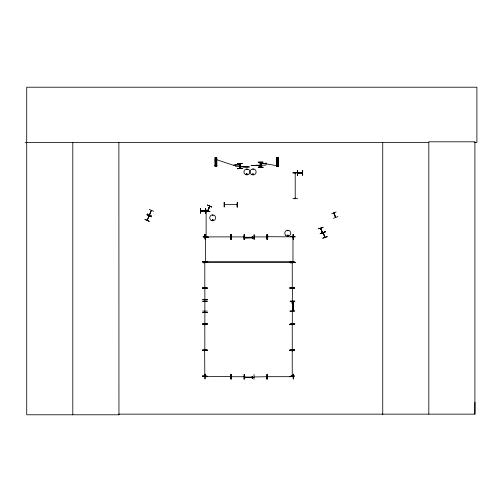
<?xml version="1.0" encoding="UTF-8"?>
<svg xmlns="http://www.w3.org/2000/svg" width="502" height="502" viewBox="0 0 502 502"><rect width="100%" height="100%" fill="white"/><g stroke="black" fill="none" stroke-linecap="round" stroke-linejoin="round"><path stroke-width="0.75" d="M474.553 142.436L476.9 142.436L476.9 87.216L26.719 87.216L26.719 414.784L118.949 414.784L118.886 414.144L474.898 414.144L474.967 402.297M245.12 237.666L245.108 237.239L253.083 237.295L253.077 237.716L245.139 237.741M291.976 303.089L291.982 302.599M292.045 303.126L292.051 302.568M292.377 303.108L292.384 302.587M292.603 303.082L292.61 302.618M293.331 303.045L293.337 302.518M293.664 303.064L293.67 302.505M323.526 233.204C322.918 231.968 325.334 238.136 324.97 236.818M335.712 217.278L335.587 216.971M320.734 228.372L322.347 232.79L320.715 228.247M205.356 236.944L205.356 237.358L205.381 236.844M205.594 236.938L205.55 237.371L205.682 236.712M204.866 262.527L204.647 262.094M205.381 262.527L205.374 261.994M204.59 287.351L204.81 287.734L204.81 262.094M295.396 173.504L295.371 172.983M295.17 198.641L295.371 198.139L295.396 198.66M295.396 198.572L295.182 198.202M292.045 262.195L292.051 262.615L292.07 262.094M292.271 262.126L292.264 262.615L292.239 262.094M292.264 287.772L292.239 261.686L206.799 261.686L206.799 262.621L292.264 262.527M292.283 324.813L292.239 324.33L292.264 349.919M292.271 350.415L292.076 350.917L292.07 350.39M292.051 375.609L292.07 376.073M212.942 215.383L212.503 215.132L212.898 215.433M213.105 220.158C212.214 218.364 212.246 221.733 213.105 219.939M246.451 174.037C247.455 175.593 247.21 172.995 246.595 173.849M246.576 174.156C247.436 173.077 247.053 175.323 246.626 174.081M252.631 174.156C253.843 172.751 253.353 175.537 252.682 174.269M253.334 169.425C252.481 170.209 253.278 168.44 253.265 169.588M252.782 174.068L253.328 174.382L252.958 173.905M287.445 235.419C288.305 234.34 287.922 236.586 287.495 235.344M207.684 210.595L209.71 206.278M209.453 206.655L209.478 206.14M209.641 206.316L207.935 210.708M206.102 211.524L206.127 211.907M206.309 211.894L206.291 211.424M206.096 236.68L206.127 237.063L206.316 236.68M204.621 262.195L204.841 262.527M205.349 262.094L205.544 262.527M204.615 287.351L204.628 287.721M204.615 349.587L204.835 350.007L204.847 349.517M204.621 350.484L204.816 350.917L204.81 350.383M204.835 349.919L204.81 324.33M204.615 375.64L204.835 375.973M292.779 236.944L292.785 237.308M292.992 237.308L292.967 236.888L292.967 262.477L292.785 262.063M292.986 262.464L292.967 261.994M292.252 287.715L292.258 287.351M292.045 350.484L292.057 350.854M293.224 301.539L293.061 302.047M207.702 210.545L207.828 210.181M239.655 165.898L240.188 165.898M205.437 209.98L209.899 211.744M209.635 206.19L207.884 210.602M208.386 209.623L209.259 207.458M204.866 288.317L204.866 323.734M292.283 300.893L292.478 288.292M224.35 204.565L236.975 204.521M231.491 236.913L243.878 236.906M266.92 236.938L254.156 236.906M266.92 376.738L254.326 376.946M212.973 220.209C212.766 218.847 211.976 220.987 212.967 220.121M287.546 230.556L287.96 230.87L287.602 230.518M288.173 235.651C287.834 233.832 286.862 236.492 288.079 235.72M260.871 164.938C260.168 163.734 260.902 165.484 260.362 164.97M245.032 377.46L244.505 377.667M146.942 214.668L151.328 216.607M147.312 213.814L151.686 215.791M148.912 215.891L147.255 220.29L149.163 215.916M151.504 210.394L149.609 214.762M153.625 211.329L149.238 209.384M206.121 236.58L206.127 237.063L206.127 211.474M206.316 237.101L206.316 236.593M204.621 262.107L204.628 262.565M204.647 350.39L204.81 376.023M292.798 261.994L292.804 262.527M292.992 262.515L293.017 262.094M292.264 350.904L292.239 350.434L292.239 376.073M267.867 236.662L267.535 236.662M205.199 376.513L205.732 376.506M333.811 213.049L335.568 217.441M323.206 232.878L324.869 237.22M335.706 217.335L334.043 212.992M322.347 232.79L320.759 228.31L322.522 232.671M151.284 210.42L149.433 214.737M247.084 169.607L246.677 169.293L247.109 169.544M200.587 210.878L208.606 211.411L203.806 211.173M200.637 210.878L205.28 210.827M205.682 236.668L205.211 236.906M267.484 236.712L292.967 236.837M205.249 376.513L205.701 376.713M230.889 376.513L205.249 376.682L205.732 376.676M293.124 376.676L292.591 376.513L293.124 376.513M293.061 376.695L267.484 376.682M301.953 172.845L302.436 172.845M302.449 173.064L297.623 173.064L302.373 172.826M245.014 237.703L244.505 237.873M295.207 173.466L295.201 172.983M204.816 324.813L204.647 324.38L204.647 324.813M292.07 324.33L292.07 324.813M231.284 376.738L244.047 376.732M239.755 165.848L239.755 166.331M240.088 166.281L239.655 166.231M212.616 219.769L212.415 220.121M331.653 213.833L336.102 212.039M333.416 218.295L337.902 216.588M325.403 231.692L321.029 233.687L325.396 231.673M321.023 233.656L325.465 231.855M322.811 238.18L327.354 236.63L322.799 238.149M323.081 227.425L318.475 228.786L323.087 227.437M324.769 232.194L320.163 233.562L324.775 232.213M320.182 233.625L324.694 231.993M292.653 376.5L293.055 376.494M298.075 172.82L292.886 173.002M297.742 172.795L302.386 172.845M224.212 202.25L224.225 207.05L224.218 202.25M231.115 234.641L231.127 239.441L231.121 234.641M266.945 234.641L266.957 239.435L266.976 234.641M254.119 239.441L254.1 234.641L254.081 239.441M231.115 374.442L231.127 379.242L231.121 374.442M266.945 374.442L266.957 379.236L266.976 374.442M253.981 379.242L254.068 374.442M292.886 172.757L297.686 172.726M292.892 198.685L297.686 198.666M200.587 211.047L205.412 211.016M203.806 211.198L208.606 211.166M203.806 211.373L208.606 211.342M205.4 213.331L205.437 208.531M204.916 234.396L205.211 239.197L204.941 234.396M267.152 234.396L267.208 239.197M293.406 239.19L293.105 234.396L293.381 239.19M207.859 236.561L203.059 236.611M203.065 236.787L207.859 236.756M230.405 236.718L230.889 236.712M230.405 236.881L230.838 236.881L205.299 236.906M203.812 237.164L208.606 237.364L203.812 237.126M290.489 236.611L295.283 236.825L290.489 236.593M267.917 236.875L267.535 236.906M293.055 236.693L292.691 236.906M292.641 236.881L293.074 236.881M202.331 261.868L207.125 261.812M207.125 262.069L202.325 261.843M291.806 261.831L294.555 262.082L289.754 262.1L294.548 262.013M203.065 262.609L207.859 262.515L203.065 262.791M290.489 262.609L295.289 262.577M202.331 287.866L207.125 287.834M202.331 288.041L207.131 288.035M289.754 287.834L294.555 287.834M289.754 288.041L294.555 287.765L289.754 288.066M202.331 324.317L207.125 324.047L202.331 324.348M294.548 324.072L289.754 324.348L294.548 324.047M289.754 324.317L294.555 324.286M202.325 350.132L207.125 350.07M202.331 350.277L207.131 350.252M202.331 350.371L207.131 350.271M294.555 350.038L289.754 350.132L294.548 350.126M289.754 350.333L294.555 350.271M205.186 374.197L204.973 378.997L205.149 374.197M230.87 374.197L230.97 378.991M293.375 374.197L293.381 378.991M207.131 376.305L202.331 376.092L207.131 376.324M202.331 376.123L207.125 376.123M292.045 375.973L292.233 375.59M230.838 376.513L230.355 376.682L230.838 376.682M292.641 376.682L293.074 376.682M267.183 378.997L267.384 374.197L267.208 378.997M289.993 288.142L294.793 288.223M202.57 311.096L207.37 311.114M289.999 311.096L294.793 310.983L289.999 311.127M202.576 323.991L207.37 323.991M294.793 323.991L289.999 324.104L294.793 323.959M25.1 142.668L26.719 142.662M26.719 142.436L428.821 142.436M214.963 157.703L216.808 157.697L216.808 166.363L214.963 166.375L215.176 157.703M276.734 157.703L278.579 157.697L278.579 166.363L276.734 166.375L276.771 157.703M215.088 158.588L216.688 158.588M276.853 158.588L278.453 158.588M216.688 159.172L215.088 159.172L234.17 165.516M276.853 159.172L278.453 159.172M215.088 160.05L216.688 160.05M276.853 160.05L278.453 160.05M215.082 160.835L216.682 160.835M276.853 160.835L278.453 160.835M215.082 161.713L216.682 161.713M276.853 161.713L278.453 161.713M258.235 162.039L263.029 162.058M258.235 162.24L263.029 162.24M237.521 163.596L242.315 163.665M237.521 163.42L242.315 163.42M265.313 163.501L261.316 163.501L265.313 163.771M260.13 163.57L261.316 163.57M260.13 163.702L261.316 163.702M260.362 164.436L260.896 164.436M260.362 164.637L260.896 164.637M235.237 164.863L239.241 164.863L235.237 165.133M260.362 164.769L260.896 164.769M239.241 164.932L240.427 164.932M239.241 165.064L240.427 165.064M256.139 165.214L265.539 165.214M215.088 165.484L216.688 165.484M276.853 165.484L278.453 165.484M257.168 165.541L251.132 165.591L260.776 165.534M214.818 165.798L216.952 165.735M239.655 165.798L240.188 165.798M276.589 165.798L278.723 165.735M239.655 165.993L240.188 165.993M239.655 166.131L240.188 166.131M239.655 166.331L240.188 166.331M235.432 166.57L244.825 166.57M239.774 166.727L247.637 166.896M263.029 167.166L258.235 167.166L263.029 167.367M263.029 167.348L258.235 167.103M237.521 168.528L242.315 168.528M297.642 170.529L297.642 175.323M252.092 236.687L252.65 236.693M252.111 237.019L252.631 237.026M252.173 237.973L252.701 237.979M252.155 238.306L252.713 238.312M252.129 376.418L252.619 376.425M252.092 376.487L252.65 376.494M252.111 376.82L252.631 376.826M252.136 377.046L252.6 377.052M252.173 377.774L252.701 377.78M252.155 378.106L252.713 378.113M252.186 378.175L252.675 378.175M266.38 163.934L277.123 165.735M253.679 237.873L253.152 237.659M253.679 377.667L253.152 377.46M333.981 212.967L333.962 213.425M205.513 209.792L209.968 211.58M293.017 310.186L293.224 310.713M146.86 214.856L151.259 216.77M149.295 221.288L144.915 219.324L149.219 221.451M292.07 287.784L292.07 287.301M204.621 350.007L204.64 349.536L204.596 349.919M333.748 212.986L335.524 217.473M323.131 232.84L324.907 237.327M204.621 375.973L204.64 375.59M292.315 311.365L292.315 323.941M295.201 198.19L295.207 198.623L295.207 173.033M293.143 234.396L293.174 239.197M293.174 374.197L293.206 378.991M292.07 375.59L292.07 376.023M267.353 234.396L267.384 239.197M230.907 234.396L230.97 239.197M205.613 208.531L205.644 213.331M205.544 262.044L205.544 262.477L205.544 236.888M205.149 234.396L205.149 239.197M244.21 234.641L244.135 239.435M237.308 202.25L237.233 207.05M474.898 414.144L474.898 141.796L428.821 141.796L428.821 414.144M382.737 142.436L382.737 414.784M278.472 157.697L278.541 166.363M278.372 157.697L278.453 166.363M278.328 157.697L278.334 166.363M278.233 157.697L278.02 166.363M277.901 166.363L277.411 166.363M277.292 157.703L277.286 166.375M277.167 157.703L277.154 166.375M277.041 157.703L277.048 166.375M276.985 157.703L276.941 166.375M276.872 157.703L276.84 166.375M266.38 163.037L266.38 164.236M265.313 163.037L265.313 164.236M261.165 162.303L261.165 167.103M260.933 162.303L260.933 167.103M260.776 165.585L252.914 165.534M260.3 162.303L260.331 167.103M260.124 162.303L260.099 167.103M243.388 166.902L249.419 166.953L239.774 166.683M240.452 163.665L240.452 168.459M240.22 163.665L240.22 168.459M240.188 163.665L240.188 168.459M239.655 163.665L239.617 168.459M239.41 163.665L239.385 168.459M235.237 164.399L235.237 165.597M234.17 164.399L234.17 165.597M216.669 157.697L216.688 166.363M216.557 157.697L216.563 166.363M216.462 157.697L216.5 166.363M216.387 157.697L216.356 166.363M216.255 157.697L216.249 166.363M216.13 166.363L215.64 166.363M215.515 157.703L215.521 166.375M215.483 157.703L215.414 166.375L215.314 157.703M215.214 157.703L215.283 166.375M118.88 142.436L118.949 414.784M72.803 142.436L72.803 414.784M245.108 377.04L245.108 377.56L253.077 377.517L253.083 377.096L245.108 377.04M292.653 302.135L292.597 310.11L293.086 310.173L293.074 302.141L292.653 302.135M215.54 161.18C215.973 162.541 216.594 160.22 215.54 161.18M277.311 161.18C277.744 162.541 278.365 160.22 277.311 161.18M207.426 205.029L211.781 207.069L207.426 205.029M237.32 202.25L237.201 207.05L237.32 202.25M244.223 234.641L244.104 239.435L244.223 234.641M244.223 374.436L244.104 379.236L244.223 374.436M200.568 208.562L200.336 213.363L200.536 208.562M231.14 234.396L230.901 239.197L231.14 234.396M295.283 262.515L290.489 262.81L295.283 262.515M207.125 350.007L202.331 350.07L202.331 350.402L207.125 350.371L207.125 350.007M294.555 350.007L289.754 350.032L289.754 350.402L294.555 350.371L294.555 350.007M294.555 376.061L289.754 376.356L294.555 376.061M207.37 288.135L202.576 288.273L207.37 288.123M207.37 299.531L202.576 299.669L207.37 299.518M207.37 301.137L202.576 301.25L207.37 301.1M294.793 301.137L289.999 301.25L294.793 301.1M207.37 312.533L202.576 312.646L207.37 312.495M207.37 323.966L202.576 324.104L207.37 323.959M242.315 168.459L237.521 168.728L242.315 168.459M302.706 170.529L302.468 175.323L302.706 170.529M253.786 237.659L244.405 237.873L253.786 237.659M293.224 301.438L293.017 310.82L293.224 301.438M253.786 377.46L244.405 377.667L253.786 377.46M297.604 175.323L297.604 170.529L297.573 175.323M211.204 220.378A2.974 2.974 0 0 0 215.665 217.805A2.974 2.974 0 0 0 211.204 215.226A2.974 2.974 0 0 0 211.204 220.378M285.663 235.287A2.987 2.987 0 0 0 290.658 233.951A2.987 2.987 0 0 0 287 230.292A2.987 2.987 0 0 0 285.663 235.287M251.584 174.539A3.037 3.037 0 0 0 256.133 171.91A3.037 3.037 0 0 0 251.584 169.287A3.037 3.037 0 0 0 251.584 174.539M245.409 174.501A2.987 2.987 0 0 0 249.889 171.91A2.987 2.987 0 0 0 245.409 169.325A2.987 2.987 0 0 0 245.409 174.501"/></g></svg>
